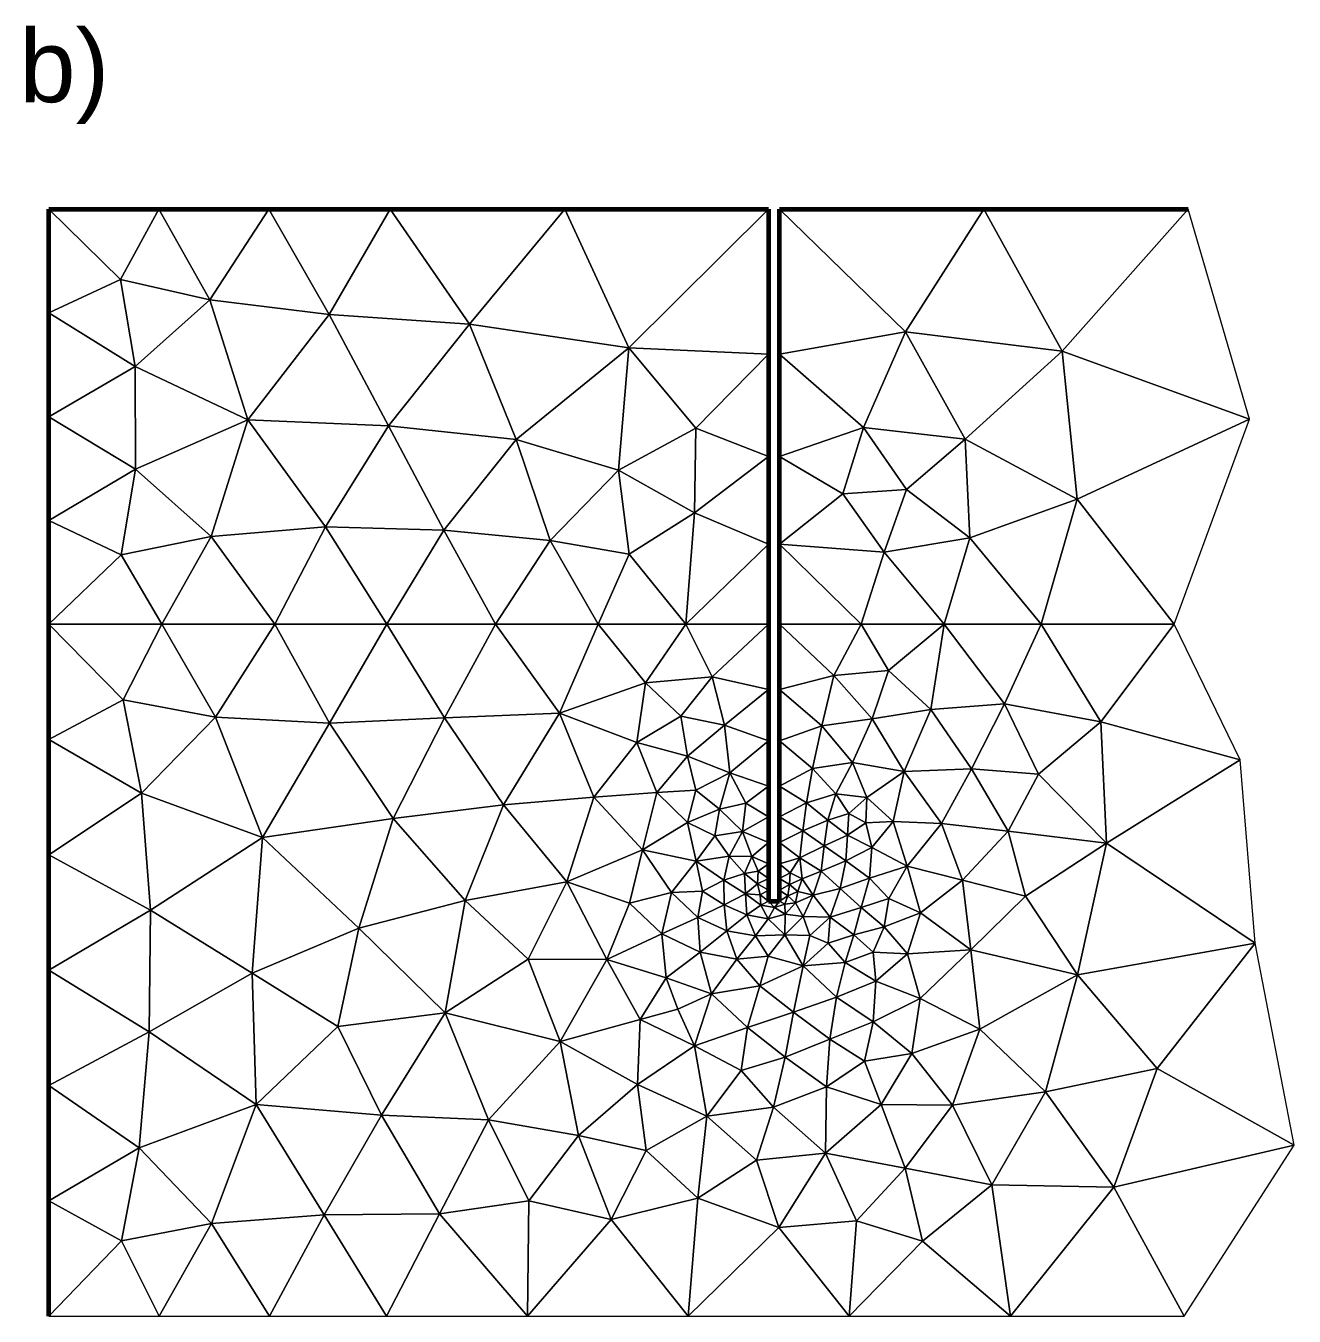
# Model space of a CAD drawing. Extents: x 1.2 to 53.9, y -43.5 to 3.2.
# Drawn here: x 30.99 to 53.9, y -20.08 to 3.23 of the extents above; entities that cross this region are included whole.
import ezdxf

# ---------------------------------------------------------------- set-up
doc = ezdxf.new("R2010")
doc.units = 0
doc.header["$MEASUREMENT"] = 0
doc.layers.add('layer', color=7, linetype='Continuous')
doc.styles.get("Standard").update_dxf_attribs({"font": 'ARIAL.TTF'})

msp = doc.modelspace()

# ---------------------------------------------------------------- linework, layer by layer
at = {"color": 1, "lineweight": 60}
for p, q in [((31.409, -20.085), (31.409, -0.085)), ((31.409, -0.085), (44.409, -0.085)), ((44.409, -0.085), (44.409, -12.585)), ((44.609, -12.585), (44.609, -0.085)), ((44.609, -0.085), (51.987, -0.085)), ((44.409, -12.585), (44.609, -12.585))]:
    msp.add_line(p, q, dxfattribs=at)
at = {"layer": 'layer', "color": 47, "lineweight": 9}
for points in [[(31.409, -0.085), (31.409, -1.96), (32.701, -1.355)], [(33.396, -0.085), (31.409, -0.085), (32.701, -1.355)], [(34.32, -1.723), (33.396, -0.085), (32.701, -1.355)], [(35.383, -0.085), (33.396, -0.085), (34.32, -1.723)], [(36.471, -1.991), (35.383, -0.085), (34.32, -1.723)], [(37.577, -0.085), (35.383, -0.085), (36.471, -1.991)], [(39.007, -2.165), (37.577, -0.085), (36.471, -1.991)], [(40.727, -0.085), (37.577, -0.085), (39.007, -2.165)], [(41.884, -2.589), (40.727, -0.085), (39.007, -2.165)], [(44.409, -0.085), (40.727, -0.085), (41.884, -2.589)], [(44.409, -2.708), (44.409, -0.085), (41.884, -2.589)], [(44.609, -0.085), (44.609, -2.708), (46.885, -2.299)], [(48.298, -0.085), (44.609, -0.085), (46.885, -2.299)], [(49.71, -2.648), (48.298, -0.085), (46.885, -2.299)], [(51.987, -0.085), (48.298, -0.085), (49.71, -2.648)], [(53.096, -3.878), (51.987, -0.085), (49.71, -2.648)], [(32.701, -1.355), (31.409, -1.96), (32.969, -2.925)], [(32.701, -1.355), (32.969, -2.925), (34.32, -1.723)], [(34.32, -1.723), (32.969, -2.925), (35.003, -3.893)], [(36.471, -1.991), (34.32, -1.723), (35.003, -3.893)], [(31.409, -1.96), (31.409, -3.835), (32.969, -2.925)], [(37.543, -4), (36.471, -1.991), (35.003, -3.893)], [(39.007, -2.165), (36.471, -1.991), (37.543, -4)], [(39.85, -4.246), (39.007, -2.165), (37.543, -4)], [(41.884, -2.589), (39.007, -2.165), (39.85, -4.246)], [(46.885, -2.299), (44.609, -2.708), (46.123, -4.028)], [(46.885, -2.299), (46.123, -4.028), (47.961, -4.238)], [(49.71, -2.648), (46.885, -2.299), (47.961, -4.238)], [(41.701, -4.798), (41.884, -2.589), (39.85, -4.246)], [(43.093, -4.043), (41.884, -2.589), (41.701, -4.798)], [(43.093, -4.043), (44.409, -2.708), (41.884, -2.589)], [(44.409, -4.556), (44.409, -2.708), (43.093, -4.043)], [(44.609, -2.708), (44.609, -4.556), (46.123, -4.028)], [(47.961, -4.238), (49.985, -5.324), (49.71, -2.648)], [(49.985, -5.324), (53.096, -3.878), (49.71, -2.648)], [(32.969, -2.925), (31.409, -3.835), (32.975, -4.783)], [(32.969, -2.925), (32.975, -4.783), (35.003, -3.893)], [(31.409, -3.835), (31.409, -5.71), (32.975, -4.783)], [(35.003, -3.893), (32.975, -4.783), (34.341, -6.001)], [(34.341, -6.001), (36.406, -5.825), (35.003, -3.893)], [(35.003, -3.893), (36.406, -5.825), (37.543, -4)], [(49.985, -5.324), (51.738, -7.585), (53.096, -3.878)], [(36.406, -5.825), (38.542, -5.885), (37.543, -4)], [(37.543, -4), (38.542, -5.885), (39.85, -4.246)], [(43.069, -5.571), (43.093, -4.043), (41.701, -4.798)], [(43.069, -5.571), (44.409, -4.556), (43.093, -4.043)], [(46.123, -4.028), (44.609, -4.556), (45.754, -5.228)], [(46.123, -4.028), (45.754, -5.228), (46.899, -5.151)], [(47.961, -4.238), (46.123, -4.028), (46.899, -5.151)], [(38.542, -5.885), (40.464, -6.069), (39.85, -4.246)], [(39.85, -4.246), (40.464, -6.069), (41.701, -4.798)], [(46.899, -5.151), (48.045, -6.026), (47.961, -4.238)], [(48.045, -6.026), (49.985, -5.324), (47.961, -4.238)], [(44.409, -6.135), (44.409, -4.556), (43.069, -5.571)], [(44.609, -4.556), (44.609, -6.135), (45.754, -5.228)], [(32.975, -4.783), (31.409, -5.71), (32.717, -6.333)], [(32.975, -4.783), (32.717, -6.333), (34.341, -6.001)], [(40.464, -6.069), (41.894, -6.32), (41.701, -4.798)], [(41.894, -6.32), (43.069, -5.571), (41.701, -4.798)], [(45.754, -5.228), (44.609, -6.135), (46.498, -6.283)], [(45.754, -5.228), (46.498, -6.283), (46.899, -5.151)], [(46.498, -6.283), (48.045, -6.026), (46.899, -5.151)], [(48.045, -6.026), (49.331, -7.585), (49.985, -5.324)], [(49.331, -7.585), (51.738, -7.585), (49.985, -5.324)], [(41.894, -6.32), (42.918, -7.585), (43.069, -5.571)], [(42.918, -7.585), (44.409, -6.135), (43.069, -5.571)], [(31.409, -5.71), (31.409, -7.585), (32.717, -6.333)], [(34.341, -6.001), (35.493, -7.585), (36.406, -5.825)], [(35.493, -7.585), (37.515, -7.585), (36.406, -5.825)], [(36.406, -5.825), (37.515, -7.585), (38.542, -5.885)], [(32.717, -6.333), (33.451, -7.585), (34.341, -6.001)], [(33.451, -7.585), (35.493, -7.585), (34.341, -6.001)], [(37.515, -7.585), (39.477, -7.585), (38.542, -5.885)], [(38.542, -5.885), (39.477, -7.585), (40.464, -6.069)], [(46.498, -6.283), (47.579, -7.585), (48.045, -6.026)], [(47.579, -7.585), (49.331, -7.585), (48.045, -6.026)], [(39.477, -7.585), (41.33, -7.585), (40.464, -6.069)], [(40.464, -6.069), (41.33, -7.585), (41.894, -6.32)], [(42.918, -7.585), (44.409, -7.585), (44.409, -6.135)], [(44.609, -6.135), (44.609, -7.585), (46.081, -7.585)], [(44.609, -6.135), (46.081, -7.585), (46.498, -6.283)], [(46.081, -7.585), (47.579, -7.585), (46.498, -6.283)], [(31.409, -7.585), (33.451, -7.585), (32.717, -6.333)], [(41.33, -7.585), (42.918, -7.585), (41.894, -6.32)], [(31.409, -7.585), (31.409, -9.668), (32.754, -8.947)], [(33.451, -7.585), (31.409, -7.585), (32.754, -8.947)], [(34.417, -9.261), (33.451, -7.585), (32.754, -8.947)], [(35.493, -7.585), (33.451, -7.585), (34.417, -9.261)], [(36.478, -9.373), (35.493, -7.585), (34.417, -9.261)], [(37.515, -7.585), (35.493, -7.585), (36.478, -9.373)], [(38.556, -9.277), (37.515, -7.585), (36.478, -9.373)], [(39.477, -7.585), (37.515, -7.585), (38.556, -9.277)], [(40.635, -9.192), (39.477, -7.585), (38.556, -9.277)], [(41.33, -7.585), (39.477, -7.585), (40.635, -9.192)], [(42.187, -8.642), (41.33, -7.585), (40.635, -9.192)], [(42.918, -7.585), (41.33, -7.585), (42.187, -8.642)], [(43.392, -8.536), (42.918, -7.585), (42.187, -8.642)], [(44.409, -7.585), (42.918, -7.585), (43.392, -8.536)], [(44.409, -8.762), (44.409, -7.585), (43.392, -8.536)], [(44.609, -7.585), (44.609, -8.762), (45.587, -8.511)], [(46.081, -7.585), (44.609, -7.585), (45.587, -8.511)], [(46.574, -8.419), (46.081, -7.585), (45.587, -8.511)], [(47.579, -7.585), (46.081, -7.585), (46.574, -8.419)], [(47.579, -7.585), (46.574, -8.419), (47.343, -9.125)], [(48.672, -9.023), (47.579, -7.585), (47.343, -9.125)], [(49.331, -7.585), (47.579, -7.585), (48.672, -9.023)], [(50.413, -9.345), (49.331, -7.585), (48.672, -9.023)], [(51.738, -7.585), (49.331, -7.585), (50.413, -9.345)], [(52.927, -10.035), (51.738, -7.585), (50.413, -9.345)], [(43.392, -8.536), (42.187, -8.642), (42.825, -9.243)], [(43.614, -9.409), (43.392, -8.536), (42.825, -9.243)], [(43.614, -9.409), (44.409, -8.762), (43.392, -8.536)], [(45.587, -8.511), (44.609, -8.762), (45.369, -9.42)], [(45.587, -8.511), (45.369, -9.42), (46.278, -9.296)], [(46.574, -8.419), (45.587, -8.511), (46.278, -9.296)], [(47.343, -9.125), (46.574, -8.419), (46.278, -9.296)], [(42.187, -8.642), (40.635, -9.192), (42.03, -9.72)], [(42.825, -9.243), (42.187, -8.642), (42.03, -9.72)], [(44.409, -9.689), (44.409, -8.762), (43.614, -9.409)], [(44.609, -8.762), (44.609, -9.689), (45.369, -9.42)], [(32.754, -8.947), (31.409, -9.668), (33.083, -10.636)], [(32.754, -8.947), (33.083, -10.636), (34.417, -9.261)], [(48.672, -9.023), (47.343, -9.125), (48.075, -10.198)], [(49.287, -10.291), (48.672, -9.023), (48.075, -10.198)], [(50.413, -9.345), (48.672, -9.023), (49.287, -10.291)], [(34.417, -9.261), (33.083, -10.636), (35.271, -11.439)], [(36.478, -9.373), (34.417, -9.261), (35.271, -11.439)], [(38.556, -9.277), (36.478, -9.373), (37.631, -11.094)], [(39.622, -10.845), (38.556, -9.277), (37.631, -11.094)], [(40.635, -9.192), (38.556, -9.277), (39.622, -10.845)], [(40.635, -9.192), (39.622, -10.845), (41.253, -10.707)], [(42.03, -9.72), (40.635, -9.192), (41.253, -10.707)], [(42.943, -9.97), (42.825, -9.243), (42.03, -9.72)], [(42.943, -9.97), (43.614, -9.409), (42.825, -9.243)], [(46.278, -9.296), (45.369, -9.42), (45.923, -10.081)], [(46.278, -9.296), (45.923, -10.081), (46.862, -10.244)], [(47.343, -9.125), (46.278, -9.296), (46.862, -10.244)], [(48.075, -10.198), (47.343, -9.125), (46.862, -10.244)], [(37.631, -11.094), (36.478, -9.373), (35.271, -11.439)], [(43.713, -10.27), (43.614, -9.409), (42.943, -9.97)], [(43.713, -10.27), (44.409, -9.689), (43.614, -9.409)], [(45.369, -9.42), (44.609, -9.689), (45.206, -10.191)], [(45.369, -9.42), (45.206, -10.191), (45.923, -10.081)], [(50.516, -11.54), (50.413, -9.345), (49.287, -10.291)], [(52.927, -10.035), (50.413, -9.345), (50.516, -11.54)], [(31.409, -9.668), (31.409, -11.751), (33.083, -10.636)], [(42.03, -9.72), (41.253, -10.707), (42.391, -10.622)], [(42.391, -10.622), (42.943, -9.97), (42.03, -9.72)], [(44.409, -10.507), (44.409, -9.689), (43.713, -10.27)], [(44.609, -9.689), (44.609, -10.507), (45.206, -10.191)], [(43.098, -10.581), (42.943, -9.97), (42.391, -10.622)], [(43.713, -10.27), (42.943, -9.97), (43.098, -10.581)], [(45.206, -10.191), (44.609, -10.507), (45.094, -10.808)], [(45.206, -10.191), (45.094, -10.808), (45.626, -10.649)], [(45.923, -10.081), (45.206, -10.191), (45.626, -10.649)], [(45.923, -10.081), (45.626, -10.649), (46.185, -10.713)], [(45.923, -10.081), (46.185, -10.713), (46.862, -10.244)], [(46.862, -10.244), (46.185, -10.713), (46.662, -11.146)], [(47.533, -11.181), (46.862, -10.244), (46.662, -11.146)], [(48.075, -10.198), (46.862, -10.244), (47.533, -11.181)], [(48.735, -11.323), (48.075, -10.198), (47.533, -11.181)], [(49.287, -10.291), (48.075, -10.198), (48.735, -11.323)], [(52.927, -10.035), (50.516, -11.54), (53.198, -13.348)], [(43.522, -10.923), (43.713, -10.27), (43.098, -10.581)], [(43.999, -10.817), (43.713, -10.27), (43.522, -10.923)], [(43.999, -10.817), (44.409, -10.507), (43.713, -10.27)], [(50.516, -11.54), (49.287, -10.291), (48.735, -11.323)], [(33.083, -10.636), (31.409, -11.751), (33.244, -12.75)], [(33.083, -10.636), (33.244, -12.75), (35.271, -11.439)], [(41.253, -10.707), (39.622, -10.845), (40.764, -12.237)], [(41.253, -10.707), (40.764, -12.237), (42.135, -11.658)], [(42.391, -10.622), (41.253, -10.707), (42.135, -11.658)], [(42.945, -11.168), (42.391, -10.622), (42.135, -11.658)], [(42.945, -11.168), (43.098, -10.581), (42.391, -10.622)], [(43.522, -10.923), (43.098, -10.581), (42.945, -11.168)], [(44.409, -11.066), (44.409, -10.507), (43.999, -10.817)], [(44.609, -10.507), (44.609, -11.066), (45.094, -10.808)], [(45.626, -10.649), (45.094, -10.808), (45.478, -11.124)], [(45.626, -10.649), (45.478, -11.124), (45.861, -11.005)], [(46.185, -10.713), (45.626, -10.649), (45.861, -11.005)], [(46.185, -10.713), (45.861, -11.005), (46.167, -11.171)], [(46.185, -10.713), (46.167, -11.171), (46.662, -11.146)], [(39.622, -10.845), (37.631, -11.094), (38.927, -12.577)], [(40.764, -12.237), (39.622, -10.845), (38.927, -12.577)], [(43.44, -11.407), (43.522, -10.923), (42.945, -11.168)], [(43.941, -11.328), (43.522, -10.923), (43.44, -11.407)], [(43.941, -11.328), (43.999, -10.817), (43.522, -10.923)], [(43.941, -11.328), (44.409, -11.066), (43.999, -10.817)], [(45.094, -10.808), (44.609, -11.066), (45.031, -11.319)], [(45.094, -10.808), (45.031, -11.319), (45.478, -11.124)], [(37.631, -11.094), (35.271, -11.439), (37.009, -13.074)], [(38.927, -12.577), (37.631, -11.094), (37.009, -13.074)], [(43.099, -11.862), (42.945, -11.168), (42.135, -11.658)], [(43.099, -11.862), (43.44, -11.407), (42.945, -11.168)], [(44.409, -11.526), (44.409, -11.066), (43.941, -11.328)], [(44.609, -11.066), (44.609, -11.526), (45.031, -11.319)], [(45.478, -11.124), (45.031, -11.319), (45.415, -11.59)], [(45.478, -11.124), (45.415, -11.59), (45.835, -11.393)], [(45.861, -11.005), (45.478, -11.124), (45.835, -11.393)], [(45.861, -11.005), (45.835, -11.393), (46.167, -11.171)], [(46.167, -11.171), (45.835, -11.393), (46.274, -11.616)], [(46.662, -11.146), (46.167, -11.171), (46.274, -11.616)], [(46.913, -11.955), (46.662, -11.146), (46.274, -11.616)], [(47.533, -11.181), (46.662, -11.146), (46.913, -11.955)], [(47.915, -12.208), (47.533, -11.181), (46.913, -11.955)], [(48.735, -11.323), (47.533, -11.181), (47.915, -12.208)], [(43.695, -11.777), (43.44, -11.407), (43.099, -11.862)], [(43.695, -11.777), (43.941, -11.328), (43.44, -11.407)], [(44.108, -11.78), (43.941, -11.328), (43.695, -11.777)], [(44.108, -11.78), (44.409, -11.526), (43.941, -11.328)], [(45.031, -11.319), (44.609, -11.526), (44.977, -11.806)], [(45.031, -11.319), (44.977, -11.806), (45.415, -11.59)], [(45.835, -11.393), (45.415, -11.59), (45.806, -11.861)], [(45.835, -11.393), (45.806, -11.861), (46.274, -11.616)], [(49.051, -12.499), (48.735, -11.323), (47.915, -12.208)], [(50.516, -11.54), (48.735, -11.323), (49.051, -12.499)], [(35.271, -11.439), (33.244, -12.75), (35.081, -13.887)], [(35.271, -11.439), (35.081, -13.887), (37.009, -13.074)], [(44.409, -11.913), (44.409, -11.526), (44.108, -11.78)], [(44.609, -11.526), (44.609, -11.913), (44.977, -11.806)], [(45.415, -11.59), (44.977, -11.806), (45.358, -12.045)], [(45.415, -11.59), (45.358, -12.045), (45.806, -11.861)], [(46.274, -11.616), (45.806, -11.861), (46.232, -12.174)], [(46.913, -11.955), (46.274, -11.616), (46.232, -12.174)], [(49.989, -13.919), (50.516, -11.54), (49.051, -12.499)], [(53.198, -13.348), (50.516, -11.54), (49.989, -13.919)], [(31.409, -11.751), (31.409, -13.835), (33.244, -12.75)], [(42.135, -11.658), (40.764, -12.237), (41.9, -12.626)], [(42.135, -11.658), (41.9, -12.626), (42.658, -12.431)], [(43.099, -11.862), (42.135, -11.658), (42.658, -12.431)], [(43.219, -12.404), (43.099, -11.862), (42.658, -12.431)], [(43.6, -12.206), (43.695, -11.777), (43.099, -11.862)], [(43.6, -12.206), (43.099, -11.862), (43.219, -12.404)], [(43.973, -12.089), (43.695, -11.777), (43.6, -12.206)], [(43.973, -12.089), (44.108, -11.78), (43.695, -11.777)], [(44.223, -12.046), (44.108, -11.78), (43.973, -12.089)], [(44.223, -12.046), (44.409, -11.913), (44.108, -11.78)], [(44.977, -11.806), (44.609, -11.913), (44.801, -12.073)], [(44.977, -11.806), (44.801, -12.073), (45.015, -12.183)], [(44.977, -11.806), (45.015, -12.183), (45.358, -12.045)], [(45.806, -11.861), (45.358, -12.045), (45.705, -12.356)], [(45.806, -11.861), (45.705, -12.356), (46.232, -12.174)], [(43.992, -12.456), (43.973, -12.089), (43.6, -12.206)], [(44.211, -12.271), (44.223, -12.046), (43.973, -12.089)], [(43.992, -12.456), (44.211, -12.271), (43.973, -12.089)], [(44.211, -12.271), (44.409, -12.175), (44.223, -12.046)], [(44.409, -12.175), (44.409, -11.913), (44.223, -12.046)], [(44.609, -11.913), (44.609, -12.175), (44.801, -12.073)], [(44.801, -12.073), (44.609, -12.175), (44.789, -12.286)], [(44.801, -12.073), (44.789, -12.286), (45.015, -12.183)], [(45.358, -12.045), (45.015, -12.183), (45.213, -12.48)], [(45.358, -12.045), (45.213, -12.48), (45.705, -12.356)], [(46.581, -12.54), (46.913, -11.955), (46.232, -12.174)], [(47.154, -12.797), (46.913, -11.955), (46.581, -12.54)], [(47.915, -12.208), (46.913, -11.955), (47.154, -12.797)], [(40.764, -12.237), (38.927, -12.577), (40.066, -13.632)], [(40.764, -12.237), (40.066, -13.632), (41.49, -13.639)], [(41.9, -12.626), (40.764, -12.237), (41.49, -13.639)], [(43.605, -12.651), (43.6, -12.206), (43.219, -12.404)], [(43.605, -12.651), (43.992, -12.456), (43.6, -12.206)], [(44.258, -12.471), (44.211, -12.271), (43.992, -12.456)], [(44.409, -12.386), (44.409, -12.175), (44.211, -12.271)], [(44.258, -12.471), (44.409, -12.386), (44.211, -12.271)], [(44.609, -12.175), (44.609, -12.386), (44.789, -12.286)], [(44.789, -12.286), (44.609, -12.386), (44.758, -12.489)], [(44.789, -12.286), (44.758, -12.489), (44.938, -12.412)], [(45.015, -12.183), (44.789, -12.286), (44.938, -12.412)], [(45.015, -12.183), (44.938, -12.412), (45.213, -12.48)], [(45.705, -12.356), (46.082, -12.699), (46.232, -12.174)], [(46.232, -12.174), (46.082, -12.699), (46.581, -12.54)], [(48.064, -13.464), (47.915, -12.208), (47.154, -12.797)], [(49.051, -12.499), (47.915, -12.208), (48.064, -13.464)], [(38.927, -12.577), (37.009, -13.074), (38.567, -14.604)], [(40.066, -13.632), (38.927, -12.577), (38.567, -14.604)], [(42.658, -12.431), (41.9, -12.626), (42.482, -13.175)], [(43.133, -12.882), (42.658, -12.431), (42.482, -13.175)], [(43.133, -12.882), (43.219, -12.404), (42.658, -12.431)], [(43.605, -12.651), (43.219, -12.404), (43.133, -12.882)], [(44.018, -12.835), (43.992, -12.456), (43.605, -12.651)], [(44.267, -12.66), (44.258, -12.471), (43.992, -12.456)], [(44.267, -12.66), (43.992, -12.456), (44.018, -12.835)], [(44.409, -12.585), (44.409, -12.386), (44.258, -12.471)], [(44.409, -12.585), (44.258, -12.471), (44.267, -12.66)], [(44.516, -12.7), (44.409, -12.585), (44.267, -12.66)], [(44.609, -12.585), (44.409, -12.585), (44.516, -12.7)], [(44.609, -12.585), (44.516, -12.7), (44.701, -12.644)], [(44.609, -12.386), (44.609, -12.585), (44.758, -12.489)], [(44.758, -12.489), (44.609, -12.585), (44.701, -12.644)], [(44.758, -12.489), (44.701, -12.644), (44.897, -12.62)], [(44.938, -12.412), (44.758, -12.489), (44.897, -12.62)], [(44.938, -12.412), (44.897, -12.62), (45.213, -12.48)], [(45.213, -12.48), (44.897, -12.62), (45.037, -12.867)], [(45.213, -12.48), (45.037, -12.867), (45.521, -12.878)], [(45.705, -12.356), (45.213, -12.48), (45.521, -12.878)], [(45.705, -12.356), (45.521, -12.878), (46.082, -12.699)], [(46.581, -12.54), (46.082, -12.699), (46.5, -13.05)], [(47.154, -12.797), (46.581, -12.54), (46.5, -13.05)], [(49.989, -13.919), (49.051, -12.499), (48.064, -13.464)], [(33.244, -12.75), (31.409, -13.835), (33.22, -14.949)], [(33.244, -12.75), (33.22, -14.949), (35.081, -13.887)], [(42.482, -13.175), (41.9, -12.626), (41.49, -13.639)], [(43.658, -13.122), (43.605, -12.651), (43.133, -12.882)], [(44.018, -12.835), (43.605, -12.651), (43.658, -13.122)], [(44.401, -12.905), (44.267, -12.66), (44.018, -12.835)], [(44.516, -12.7), (44.267, -12.66), (44.401, -12.905)], [(44.711, -12.822), (44.516, -12.7), (44.401, -12.905)], [(44.701, -12.644), (44.516, -12.7), (44.711, -12.822)], [(44.701, -12.644), (44.711, -12.822), (44.897, -12.62)], [(44.897, -12.62), (44.711, -12.822), (45.037, -12.867)], [(46.082, -12.699), (45.521, -12.878), (45.948, -13.196)], [(46.082, -12.699), (45.948, -13.196), (46.5, -13.05)], [(46.921, -13.538), (47.154, -12.797), (46.5, -13.05)], [(48.064, -13.464), (47.154, -12.797), (46.921, -13.538)], [(43.173, -13.509), (43.133, -12.882), (42.482, -13.175)], [(43.658, -13.122), (43.133, -12.882), (43.173, -13.509)], [(44.172, -13.213), (44.018, -12.835), (43.658, -13.122)], [(44.401, -12.905), (44.018, -12.835), (44.172, -13.213)], [(44.704, -13.194), (44.401, -12.905), (44.172, -13.213)], [(44.711, -12.822), (44.401, -12.905), (44.704, -13.194)], [(45.037, -12.867), (44.711, -12.822), (44.704, -13.194)], [(45.037, -12.867), (44.704, -13.194), (45.158, -13.207)], [(45.521, -12.878), (45.037, -12.867), (45.158, -13.207)], [(45.521, -12.878), (45.158, -13.207), (45.489, -13.345)], [(45.521, -12.878), (45.489, -13.345), (45.948, -13.196)], [(46.5, -13.05), (45.948, -13.196), (46.301, -13.506)], [(46.5, -13.05), (46.301, -13.506), (46.921, -13.538)], [(37.009, -13.074), (35.081, -13.887), (36.631, -14.854)], [(37.009, -13.074), (36.631, -14.854), (38.567, -14.604)], [(42.482, -13.175), (41.49, -13.639), (42.557, -13.974)], [(43.173, -13.509), (42.482, -13.175), (42.557, -13.974)], [(43.839, -13.635), (43.658, -13.122), (43.173, -13.509)], [(44.172, -13.213), (43.658, -13.122), (43.839, -13.635)], [(44.401, -13.583), (44.172, -13.213), (43.839, -13.635)], [(44.704, -13.194), (44.172, -13.213), (44.401, -13.583)], [(44.704, -13.194), (44.401, -13.583), (45.036, -13.756)], [(45.158, -13.207), (44.704, -13.194), (45.036, -13.756)], [(45.158, -13.207), (45.036, -13.756), (45.489, -13.345)], [(45.948, -13.196), (45.489, -13.345), (45.791, -13.693)], [(45.948, -13.196), (45.791, -13.693), (46.301, -13.506)], [(43.378, -14.263), (43.173, -13.509), (42.557, -13.974)], [(43.839, -13.635), (43.173, -13.509), (43.378, -14.263)], [(45.489, -13.345), (45.036, -13.756), (45.791, -13.693)], [(45.791, -13.693), (46.348, -14.031), (46.301, -13.506)], [(46.348, -14.031), (46.921, -13.538), (46.301, -13.506)], [(47.145, -14.344), (48.064, -13.464), (46.921, -13.538)], [(48.228, -14.9), (48.064, -13.464), (47.145, -14.344)], [(48.228, -14.9), (49.989, -13.919), (48.064, -13.464)], [(51.431, -15.611), (53.198, -13.348), (49.989, -13.919)], [(51.431, -15.611), (53.904, -16.993), (53.198, -13.348)], [(38.567, -14.604), (40.648, -15.12), (40.066, -13.632)], [(40.066, -13.632), (40.648, -15.12), (41.49, -13.639)], [(40.648, -15.12), (42.089, -14.727), (41.49, -13.639)], [(41.49, -13.639), (42.089, -14.727), (42.557, -13.974)], [(44.253, -14.117), (43.839, -13.635), (43.378, -14.263)], [(44.401, -13.583), (43.839, -13.635), (44.253, -14.117)], [(45.036, -13.756), (44.401, -13.583), (44.253, -14.117)], [(45.791, -13.693), (45.036, -13.756), (45.638, -14.321)], [(45.638, -14.321), (46.348, -14.031), (45.791, -13.693)], [(46.348, -14.031), (47.145, -14.344), (46.921, -13.538)], [(31.409, -13.835), (31.409, -15.918), (33.22, -14.949)], [(35.081, -13.887), (33.22, -14.949), (35.152, -16.263)], [(35.081, -13.887), (35.152, -16.263), (36.631, -14.854)], [(42.089, -14.727), (42.768, -14.54), (42.557, -13.974)], [(42.557, -13.974), (42.768, -14.54), (43.378, -14.263)], [(44.859, -14.592), (45.036, -13.756), (44.253, -14.117)], [(45.036, -13.756), (44.859, -14.592), (45.638, -14.321)], [(49.414, -16.032), (49.989, -13.919), (48.228, -14.9)], [(49.414, -16.032), (51.431, -15.611), (49.989, -13.919)], [(44.253, -14.117), (43.378, -14.263), (44.027, -14.87)], [(44.027, -14.87), (44.859, -14.592), (44.253, -14.117)], [(45.638, -14.321), (46.297, -14.766), (46.348, -14.031)], [(46.297, -14.766), (47.145, -14.344), (46.348, -14.031)], [(42.768, -14.54), (43.07, -15.201), (43.378, -14.263)], [(43.07, -15.201), (44.027, -14.87), (43.378, -14.263)], [(44.859, -14.592), (45.515, -15.083), (45.638, -14.321)], [(45.515, -15.083), (46.297, -14.766), (45.638, -14.321)], [(46.297, -14.766), (46.999, -15.336), (47.145, -14.344)], [(46.999, -15.336), (48.228, -14.9), (47.145, -14.344)], [(36.631, -14.854), (37.419, -16.456), (38.567, -14.604)], [(37.419, -16.456), (39.352, -16.536), (38.567, -14.604)], [(38.567, -14.604), (39.352, -16.536), (40.648, -15.12)], [(42.089, -14.727), (43.07, -15.201), (42.768, -14.54)], [(44.027, -14.87), (44.71, -15.405), (44.859, -14.592)], [(44.71, -15.405), (45.515, -15.083), (44.859, -14.592)], [(35.152, -16.263), (37.419, -16.456), (36.631, -14.854)], [(40.648, -15.12), (42.043, -15.901), (42.089, -14.727)], [(42.043, -15.901), (43.07, -15.201), (42.089, -14.727)], [(43.07, -15.201), (43.915, -15.647), (44.027, -14.87)], [(43.915, -15.647), (44.71, -15.405), (44.027, -14.87)], [(45.515, -15.083), (46.141, -15.476), (46.297, -14.766)], [(46.141, -15.476), (46.999, -15.336), (46.297, -14.766)], [(46.999, -15.336), (47.735, -16.272), (48.228, -14.9)], [(47.735, -16.272), (49.414, -16.032), (48.228, -14.9)], [(33.22, -14.949), (31.409, -15.918), (33.041, -17.044)], [(33.22, -14.949), (33.041, -17.044), (35.152, -16.263)], [(39.352, -16.536), (40.976, -16.822), (40.648, -15.12)], [(40.976, -16.822), (42.043, -15.901), (40.648, -15.12)], [(44.71, -15.405), (45.457, -15.942), (45.515, -15.083)], [(45.457, -15.942), (46.141, -15.476), (45.515, -15.083)], [(42.043, -15.901), (43.293, -16.474), (43.07, -15.201)], [(43.07, -15.201), (43.293, -16.474), (43.915, -15.647)], [(46.141, -15.476), (46.442, -16.26), (46.999, -15.336)], [(46.442, -16.26), (47.735, -16.272), (46.999, -15.336)], [(43.915, -15.647), (44.5, -16.307), (44.71, -15.405)], [(44.5, -16.307), (45.457, -15.942), (44.71, -15.405)], [(45.457, -15.942), (46.442, -16.26), (46.141, -15.476)], [(50.648, -17.753), (51.431, -15.611), (49.414, -16.032)], [(50.648, -17.753), (53.904, -16.993), (51.431, -15.611)], [(43.293, -16.474), (44.5, -16.307), (43.915, -15.647)], [(31.409, -15.918), (31.409, -18.001), (33.041, -17.044)], [(40.976, -16.822), (42.201, -17.091), (42.043, -15.901)], [(42.201, -17.091), (43.293, -16.474), (42.043, -15.901)], [(44.5, -16.307), (45.44, -17.139), (45.457, -15.942)], [(45.44, -17.139), (46.442, -16.26), (45.457, -15.942)], [(47.735, -16.272), (48.443, -17.711), (49.414, -16.032)], [(48.443, -17.711), (50.648, -17.753), (49.414, -16.032)], [(35.152, -16.263), (33.041, -17.044), (34.348, -18.409)], [(34.348, -18.409), (36.38, -18.255), (35.152, -16.263)], [(35.152, -16.263), (36.38, -18.255), (37.419, -16.456)], [(43.293, -16.474), (44.194, -17.264), (44.5, -16.307)], [(44.194, -17.264), (45.44, -17.139), (44.5, -16.307)], [(45.44, -17.139), (46.877, -17.41), (46.442, -16.26)], [(46.442, -16.26), (46.877, -17.41), (47.735, -16.272)], [(46.877, -17.41), (48.443, -17.711), (47.735, -16.272)], [(36.38, -18.255), (38.464, -18.235), (37.419, -16.456)], [(37.419, -16.456), (38.464, -18.235), (39.352, -16.536)], [(38.464, -18.235), (40.08, -17.998), (39.352, -16.536)], [(39.352, -16.536), (40.08, -17.998), (40.976, -16.822)], [(42.201, -17.091), (43.135, -17.95), (43.293, -16.474)], [(43.135, -17.95), (44.194, -17.264), (43.293, -16.474)], [(40.08, -17.998), (41.567, -18.339), (40.976, -16.822)], [(41.567, -18.339), (42.201, -17.091), (40.976, -16.822)], [(50.648, -17.753), (51.914, -20.085), (53.904, -16.993)], [(33.041, -17.044), (31.409, -18.001), (32.721, -18.724)], [(33.041, -17.044), (32.721, -18.724), (34.348, -18.409)], [(41.567, -18.339), (43.135, -17.95), (42.201, -17.091)], [(44.194, -17.264), (44.598, -18.481), (45.44, -17.139)], [(44.598, -18.481), (45.997, -18.364), (45.44, -17.139)], [(45.997, -18.364), (46.877, -17.41), (45.44, -17.139)], [(43.135, -17.95), (44.598, -18.481), (44.194, -17.264)], [(45.997, -18.364), (47.193, -18.731), (46.877, -17.41)], [(46.877, -17.41), (47.193, -18.731), (48.443, -17.711)], [(47.193, -18.731), (48.781, -20.085), (48.443, -17.711)], [(48.781, -20.085), (50.648, -17.753), (48.443, -17.711)], [(48.781, -20.085), (51.914, -20.085), (50.648, -17.753)], [(31.409, -18.001), (31.409, -20.085), (32.721, -18.724)], [(38.464, -18.235), (40.056, -20.085), (40.08, -17.998)], [(40.056, -20.085), (41.567, -18.339), (40.08, -17.998)], [(41.567, -18.339), (42.956, -20.085), (43.135, -17.95)], [(42.956, -20.085), (44.598, -18.481), (43.135, -17.95)], [(32.721, -18.724), (33.403, -20.085), (34.348, -18.409)], [(33.403, -20.085), (35.396, -20.085), (34.348, -18.409)], [(34.348, -18.409), (35.396, -20.085), (36.38, -18.255)], [(35.396, -20.085), (37.506, -20.085), (36.38, -18.255)], [(36.38, -18.255), (37.506, -20.085), (38.464, -18.235)], [(37.506, -20.085), (40.056, -20.085), (38.464, -18.235)], [(40.056, -20.085), (42.956, -20.085), (41.567, -18.339)], [(44.598, -18.481), (45.868, -20.085), (45.997, -18.364)], [(45.868, -20.085), (47.193, -18.731), (45.997, -18.364)], [(42.956, -20.085), (45.868, -20.085), (44.598, -18.481)], [(31.409, -20.085), (33.403, -20.085), (32.721, -18.724)], [(45.868, -20.085), (48.781, -20.085), (47.193, -18.731)]]:
    msp.add_3dface(points, dxfattribs=at)

# ---------------------------------------------------------------- texts
at = {"color": 7}
msp.add_text('b)', height=1.3104, dxfattribs=at).set_placement((30.875, 1.847))

doc.saveas('drawing.dxf')
